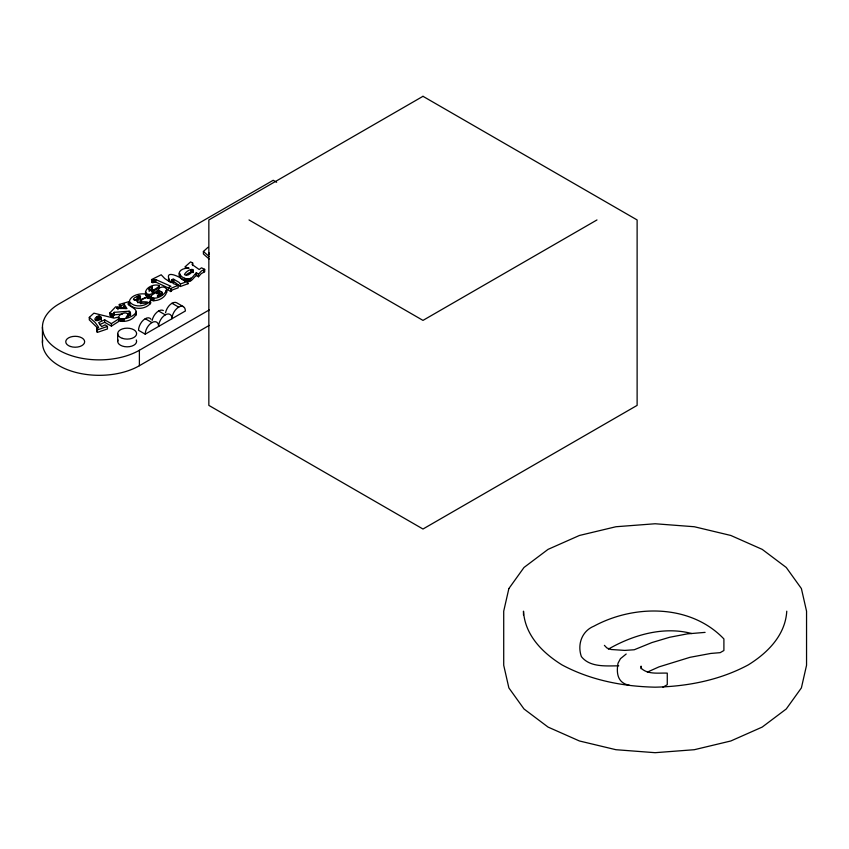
<?xml version="1.0" encoding="UTF-8"?>
<svg xmlns="http://www.w3.org/2000/svg" width="849" height="849" viewBox="0 0 849 849"><rect width="100%" height="100%" fill="white"/><g stroke="black" fill="none" stroke-linecap="round" stroke-linejoin="round"><path stroke-width="1.27" d="M145.519 291.494L145.911 295.346C143.173 288.405 153.266 283.577 158.816 285.402L159.124 286.315C145.848 296.545 157.182 281.115 149.169 288.872L149.169 289.551C154.836 294.603 161.268 282.515 166.553 288.947C168.569 296.481 156.778 303.093 150.772 299.665L151.271 298.254M128.549 304.26L129.674 305.046L129.674 302.531C123.264 304.717 137.241 307.635 136.169 312.252C133.686 316.327 128.369 317.94 123.943 318.948C112.195 319.871 122.903 310.214 127.955 313.706L128.157 316.826L127.955 316.221M118.627 320.232C124.166 323.32 135.044 319.68 135.989 313.44M179.319 275.66C177.632 269.77 184.679 267.891 189.115 268.188L184.902 266.957L190.601 261.906L192.691 263.031L192.086 264.485L199.186 269.526L201.478 267.828L204.694 269.345L204.694 271.85L201.383 273.484L198.454 276.763C194.92 272.508 192.84 283.152 187.332 281.38C183.745 281.168 178.152 277.994 179.733 273.834M101.286 317.632C100.755 319.861 96.553 322.058 94.918 319.723L94.971 318.704C95.958 316.539 99.375 315.032 101.116 317.229L101.286 320.147M209.066 252.832L209.268 254.254M171.986 279.692L171.678 281.146L173.302 283.619L178.184 285.296L178.184 287.811L172.58 289.838L170.755 291.547L168.261 290.082L168.261 287.567L170.957 286.283L155.728 279.554L153.117 280.255L151.525 279.586L161.193 274.789L164.727 278.525L170.851 282.579C161.756 267.743 180.604 276.954 185.241 281.051L187.332 280.393L188.022 283.725L180.391 286.506L174.894 282.261L171.986 282.208L171.986 279.692L173.769 279.289L178.959 282.314L180.391 284.001L180.391 286.506M150.517 300.811C145.848 306.807 133.558 308.134 129.366 301.321C132.2 289.477 163.284 293.616 136.562 300.695C139.087 306.033 157.256 301.257 141.252 301.841L140.923 300.758C143.12 298.572 147.673 296.152 150.369 298.689L150.517 303.326C145.699 309.28 135.055 310.203 129.589 304.738M168.558 278.217L168.516 281.061M166.797 289.785C164.674 295.155 156.248 300.419 150.772 297.15L151.271 295.749A16.29 9.403 0 0 1 155.452 292.99L158.731 292.64L159.325 296.237M150.517 303.326L150.719 302.329M786.768 611.184C785.357 635.179 767.602 652.945 748.213 664.926C719.612 680.261 687.361 686.47 655.131 687.181C622.901 686.47 590.66 680.261 562.049 664.926C542.66 652.945 524.905 635.179 523.493 611.184L523.493 615.047M128.157 314.31L126.002 317.611L130.576 314.82L130.406 312.485L129.154 311.19L114.191 312.336L112.768 314.438L109.935 312.825L115.676 306.797L117.937 307.147L117.937 309.662M192.967 270.152C192.33 272.954 186.61 276.986 184.477 274.63C185.199 271.616 194.453 265.886 192.967 272.667M198.454 276.763L198.454 274.248C195.015 269.886 193.476 279.947 188.393 278.78C184.679 279.225 180.476 276.721 179.319 273.145M159.325 293.733C152.82 299.612 164.441 294.295 161.575 291.897C156.089 287.864 150.782 298.317 145.911 292.831M109.935 312.825L109.935 315.34L112.768 316.942L114.191 314.852L114.191 312.336M198.454 274.248L201.383 270.98L204.694 269.345M170.755 291.547L171.36 288.193L178.184 285.296M141.518 302.562L140.923 303.273L140.923 300.758M208.005 247.292L203.399 251.484L203.399 253.989L209.172 259.019M117.937 307.147L116.472 308.357L126.979 308.601L124.156 304.186L120.876 306.033L120.876 308.537L124.156 306.701L124.156 304.186M626.191 654.017L620.439 658.686L618.03 663.218C616.13 673.66 617.754 683.158 629.661 685.387M97.412 327.831L89.294 319.871L89.294 317.356L93.899 313.164L113.968 318.12L117.841 317.271L118.68 318.98L111.41 323.628L111.41 326.133L104.66 322.312L99.63 324.658M95.619 320.179L98.643 318.63L101.116 319.744L101.116 317.229M111.41 326.133L118.68 321.484L118.627 317.717M608.34 649.167C632.738 635.041 663.621 625.989 691.691 633.534M186.398 274.545L189.614 272.561L192.585 271.988L192.585 269.473M149.795 290.613L151.048 289.753M134.736 300.291L138.483 298.477L138.483 295.972L140.223 296.089L140.52 296.917C135.055 302.371 128.836 299.432 138.483 295.972M151.016 319.235A9.466 5.465 -60 0 0 143.492 319.977A9.466 5.465 -60 0 0 138.536 330.303L145.221 334.166L185.379 310.989A9.466 5.465 -60 0 0 178.683 307.126L171.986 303.263M276.657 182.259L273.219 180.275L59.08 303.91A56.777 32.782 0 0 0 59.08 350.266A56.777 32.782 0 0 0 139.385 350.266L209.236 309.938M42.609 340.099A56.777 32.782 0 0 0 75.561 372.34A56.777 32.782 0 0 0 139.385 365.717L209.236 325.39M596.974 219.944L422.982 320.391L249.001 219.944M662.963 687.191L667.272 684.697L667.272 673.13C658.76 672.758 648.233 674.764 641.409 668.46L641.08 666.125L641.08 668.694M111.41 323.628L104.66 319.808L98.622 322.62L101.625 326.589L105.138 324.88L107.452 326.441L107.452 328.956L97.306 332.415L96.839 328.149L98.601 327.756L98.155 326.6L95.077 322.387L89.294 317.356M120.876 308.537L119.306 306.956L119.306 304.451L128.549 301.745L129.674 302.531M647.384 672.09L658.962 666.889L690.046 657.306L710.772 653.443L720.185 652.658L723.9 650.514L723.9 638.936C690.566 604 634.309 604.329 593.939 626.169C581.809 631.094 577.15 644.54 581.374 656.595C590.002 667.601 606.25 665.828 618.751 665.839M137.665 302.732L140.966 301.331M151.525 279.586L151.918 282.377L155.728 282.07L167.338 287.503M97.306 332.415L97.306 329.9L107.452 326.441M180.391 284.001L188.022 281.221M147.302 296.545L151.164 296.694M114.191 314.852L122.511 314.045M705.095 632.378L687.329 633.874L669.596 637.281L651.905 642.566L634.235 649.761L624.758 650.408L611.089 649.496L606.886 647.946L604.392 645.357M127.35 313.727L129.154 313.706L130.406 315M161.575 291.897L161.575 294.412L159.092 293.574L159.092 291.058M183.416 306.659L176.719 302.796A9.466 5.465 -60 0 0 165.523 312.719M158.604 310.989L165.3 314.852A9.466 5.465 -60 0 1 171.986 318.715A9.466 5.465 -60 0 1 178.683 307.126M145.221 318.715L151.918 322.578A9.466 5.465 -60 0 1 158.604 326.441A9.466 5.465 -60 0 1 165.3 314.852M168.261 287.567L170.755 289.031M203.399 251.484L209.172 256.515M119.306 304.451L120.876 306.033M124.156 306.701L125.599 308.569M165.905 290.729L166.797 292.289M188.022 283.725L187.332 282.897L187.332 278.875M96.839 328.149L97.306 329.9M145.519 294.009L145.603 294.699M203.771 269.568L203.771 272.083M196.448 272.667L196.448 275.172M196.215 272.603L196.161 275.246M192.872 269.759L192.872 272.264M192.691 263.031L192.691 265.546M191.948 269.366L191.948 271.882M190.951 269.558L190.951 272.073M190.654 278.069L190.654 280.584M189.497 278.514L189.497 281.019M188.393 278.78L188.393 281.284M186.398 278.812L186.398 281.316M185.453 278.599L185.453 281.115M184.509 278.26L184.509 280.775M179.999 274.789L179.999 277.294M179.542 273.972L179.542 276.477M173.769 279.289L173.769 281.804M173.016 279.194L173.016 281.709M172.389 279.374L172.389 281.889M171.742 280.096L171.742 282.611M166.553 288.947L166.553 291.451M162 292.205L162 294.709M159.909 291.228L159.909 293.743M159.188 285.805L159.188 288.31M159.23 293.117L159.23 295.622M159.124 286.315L159.124 288.83M158.604 286.93L158.604 289.445M158.275 291.005L158.275 293.51M157.479 291.048L157.479 293.563M156.694 291.218L156.694 293.733M155.728 279.554L155.728 282.07M155.134 279.533L155.134 282.048M154.009 279.883L154.009 282.399M154.009 298.307L154.009 300.822M153.786 289.573L153.786 292.088M153.117 280.255L153.117 282.759M153.245 298.286L153.245 300.801M152.788 289.721L152.788 292.236M152.661 280.212L152.661 282.728M152.587 298.169L152.587 300.684M152.374 286.591L152.374 289.095M152.067 289.551L152.067 292.067M151.918 279.862L151.918 282.377M151.663 289.233L151.663 291.748M151.493 288.448L151.472 291.377M151.281 297.659L151.281 300.175M150.761 296.513L150.772 299.665M150.018 301.522L150.018 304.027M149.753 294.529L149.753 297.033M149.169 288.872L149.169 291.387M148.458 294.476L148.458 296.991M147.97 295.908L147.959 298.53M140.838 301.374L140.838 303.889M140.223 296.089L140.223 298.593M139.491 295.887L139.491 298.392M139.385 350.266L139.385 365.717M137.294 296.322L137.294 298.837M136.19 311.615L136.169 314.756M135.808 313.048L135.808 315.563M129.823 311.721L129.823 314.236M129.154 311.19L129.154 313.706M127.955 313.706L127.955 317.526M123.943 318.948L123.943 321.463M122.712 318.98L122.712 321.484M121.322 318.799L121.322 321.315M120.049 318.481L120.049 320.986M119.072 318.046L119.072 320.561M117.682 333.636L117.682 341.362M112.864 314.342L112.864 316.857M112.609 314.395L112.768 316.942M111.463 313.716L111.463 316.231M110.54 313.175L110.54 315.69M104.66 319.808L104.66 322.312M100.224 316.465L100.224 318.98M99.46 316.168L99.46 318.683M98.643 316.125L98.643 318.63M97.752 316.327L97.752 318.831M97.051 328.924L97.051 331.439M96.797 316.773L96.797 319.277M42.45 327.088L42.45 342.54M136.296 339.95A9.466 5.465 0 0 1 127.148 346.827A9.466 5.465 0 0 1 118.011 339.95M145.221 334.166A9.466 5.465 -60 0 1 151.918 322.578M152.141 320.444A9.466 5.465 -60 0 1 163.337 310.522M508.869 588.559L503.712 611.184L503.712 665.266L508.869 687.902L524.003 708.979L548.061 727.084L579.421 740.975L615.939 749.709L655.131 752.692L694.323 749.709L730.84 740.975L762.2 727.084L786.259 708.979L801.392 687.902L806.55 665.266L806.55 611.184L801.392 588.559L786.259 567.472L762.2 549.367L730.84 535.475L694.323 526.741L655.131 523.759L615.939 526.741L579.421 535.475L548.061 549.367L524.003 567.472L508.869 588.559M422.982 96.308L208.843 219.944L208.843 405.387L422.982 529.023L637.121 405.387L637.121 219.944L422.982 96.308M70.467 346.488A9.466 5.465 0 0 0 84.667 341.754A9.466 5.465 0 0 0 70.467 337.032A9.466 5.465 0 0 0 70.467 346.488M122.415 338.369A9.466 5.465 0 0 0 136.615 333.636A9.466 5.465 0 0 0 122.415 328.903A9.466 5.465 0 0 0 122.415 338.369"/></g></svg>
